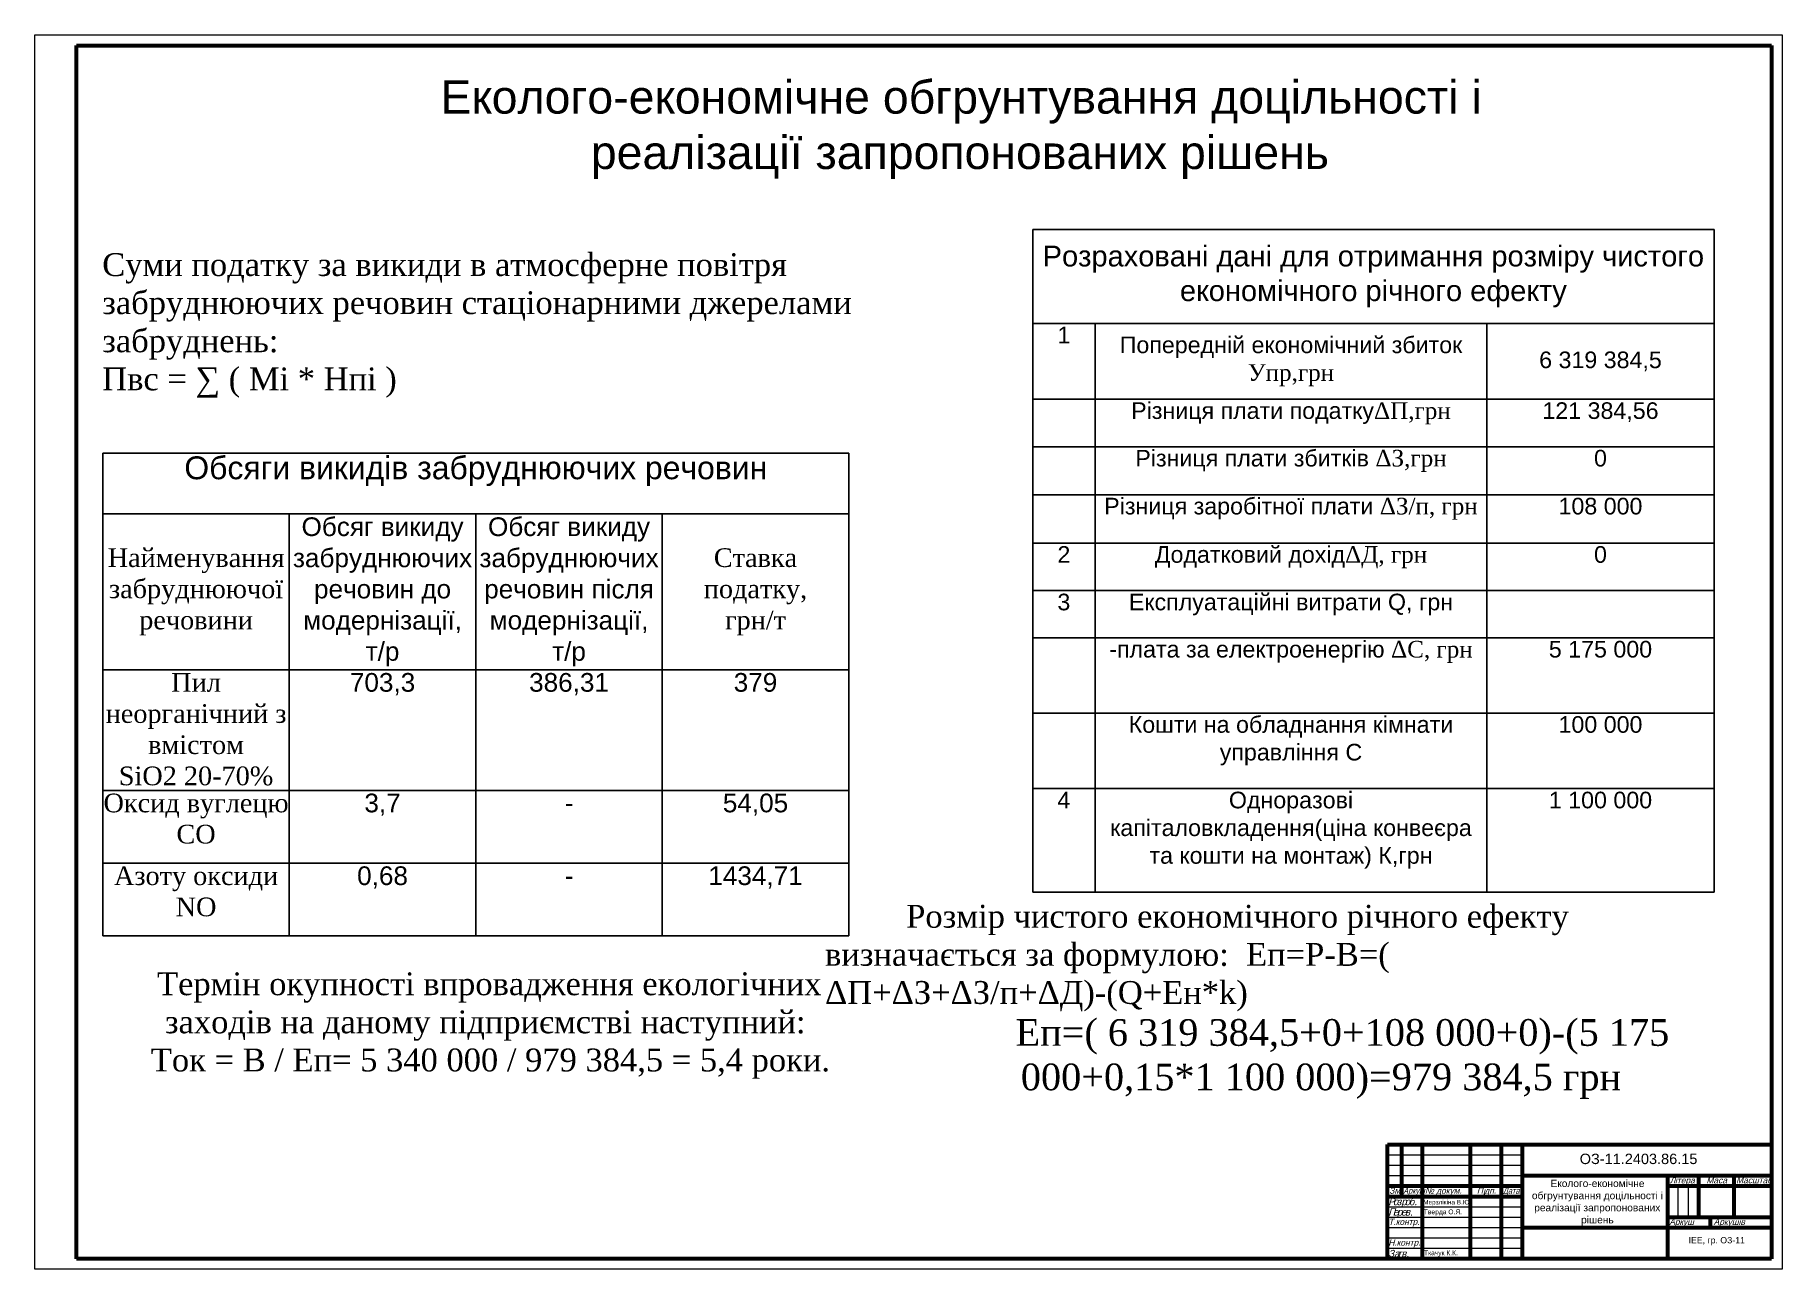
# Model space of a CAD drawing. Header units: millimetres. Extents: x 1840 to 2681, y 1634 to 2228.
import ezdxf

# ---------------------------------------------------------------- set-up
doc = ezdxf.new("R2010")
doc.units = ezdxf.units.MM
doc.linetypes.add('K5LT_BASIC', pattern=[0])
doc.linetypes.add('K5LT_THIN', pattern=[0])
doc.styles.add('KTEXTSTYLE', font='bgothl.ttf', dxfattribs={"width": 0.96, "height": 5})
doc.styles.get("Standard").update_dxf_attribs({"font": 'arial.ttf'})

# ---------------------------------------------------------------- blocks, each defined once
blk = doc.blocks.new('U0')
at = {"color": 7, "linetype": 'K5LT_THIN', "lineweight": 18}
for p, q in [((0, 0), (0, 594)), ((0, 594), (841, 594)), ((841, 594), (841, 0)), ((651, 55), (716, 55)), ((651, 50), (716, 50)), ((651, 45), (716, 45)), ((790.96, 25), (790.96, 40)), ((795.98, 25), (795.98, 40)), ((651, 30), (716, 30)), ((651, 25), (716, 25)), ((651, 20), (716, 20)), ((651, 15), (716, 15)), ((651, 10), (716, 10)), ((841, 0), (0, 0))]:
    blk.add_line(p, q, dxfattribs=at)
at = {"color": 7, "linetype": 'K5LT_BASIC', "lineweight": 60}
for p, q in [((20, 5), (20, 589)), ((20, 589), (836, 589)), ((836, 589), (836, 5)), ((651, 60), (836, 60)), ((651, 5), (651, 60)), ((658, 35), (658, 60)), ((668, 5), (668, 60)), ((691, 5), (691, 60)), ((706, 5), (706, 60)), ((716, 5), (716, 60)), ((716, 45), (836, 45)), ((786, 5), (786, 45)), ((801, 25), (801, 45)), ((818, 25), (818, 45)), ((651, 40), (716, 40)), ((651, 35), (716, 35)), ((786, 40), (801, 40)), ((801, 40), (836, 40)), ((716, 20), (786, 20)), ((786, 25), (836, 25)), ((786, 20), (836, 20)), ((806.57, 20), (806.57, 25)), ((836, 5), (20, 5))]:
    blk.add_line(p, q, dxfattribs=at)
at = {"color": 7, "insert": (8.77, 258.85), "char_height": 2.5, "attachment_point": 1, "rotation": 90, "style": 'KTEXTSTYLE'}
blk.add_mtext('\\H3.5;\\W0.965;\\Q15;\\Q15; ', dxfattribs=at)
at = {"color": 7, "attachment_point": 1, "style": 'KTEXTSTYLE'}
for s, insert, char_height in [('{\\fArial|b0|i0|c204|p34;\\Q15;\\W0.965;Л}', (786.98, 44.23), 3), ('{\\fArial|b0|i0|c204|p34;\\Q15;\\W0.965;ітера}', (789.48, 44.23), 3), ('{\\fArial|b0|i0|c204|p34;\\Q15;\\W0.965;Маса}', (804.6, 44.23), 3), ('{\\fArial|b0|i0|c204|p34;\\Q15;\\W0.965;Масштаб}', (818.89, 44.25), 3), ('\\H3.5;\\W0.965;\\Q15;\\Q15;Р', (651.5, 34.23), 2.5), ('{\\fArial|b0|i0|c204|p34;\\Q15;\\W0.965;Зм}', (651.95, 39.23), 3), ('\\H3.5;\\W0.965;\\Q15;\\Q15;.', (656.4, 39.23), 2.5), ('{\\fArial|b0|i0|c204|p34;\\Q15;\\W0.665;Аркуш}', (658.71, 39.23), 3), ('\\H3.5;\\W0.965;\\Q15;\\Q15;б.', (661.41, 34.23), 2.5), ('{\\fArial|b0|i0|c0|p34;\\Q15;\\W0.965;№ \\fArial|b0|i0|c204|p34;докум\\fBankGothic Lt BT|b0|i0|c0|p34;.}', (669.06, 39.23), 3), ('{\\fArial|b0|i0|c204|p34;\\Q15;\\W0.965;П}', (694.08, 39.23), 3), ('\\H3.5;\\W0.965;\\Q15;\\Q15;і', (696.97, 39.23), 2.5), ('{\\fArial|b0|i0|c204|p34;\\Q15;\\W0.965;дп\\fBankGothic Lt BT|b0|i0|c0|p34;.}', (697.71, 39.23), 3), ('{\\fArial|b0|i0|c204|p34;\\Q15;\\W0.816;Дата}', (706.62, 39.23), 3), ('\\H3.5;\\W0.965;\\Q15;\\Q15;П', (651.5, 29.23), 2.5), ('\\H3.5;\\W0.965;\\Q15;\\Q15;о', (653.72, 34.23), 2.5), ('\\H3.5;\\W0.965;\\Q15;\\Q15;е', (653.72, 29.23), 2.5), ('\\H3.5;\\W0.965;\\Q15;\\Q15;р', (655.67, 29.23), 2.5), ('\\H3.5;\\W0.965;\\Q15;\\Q15;зр', (655.67, 34.23), 2.5), ('\\H3.5;\\W0.965;\\Q15;\\Q15;е', (657.61, 29.23), 2.5), ('\\H3.5;\\W0.965;\\Q15;\\Q15;о', (659.46, 34.23), 2.5), ('\\H3.5;\\W0.965;\\Q15;\\Q15;в.', (659.56, 29.23), 2.5), ('{\\fArial|b0|i0|c204|p34;\\Q15;\\W0.965;Т\\fBankGothic Lt BT|b0|i0|c0|p34;.\\fArial|b0|i0|c204|p34;контр\\fBankGothic Lt BT|b0|i0|c0|p34;.}', (651.5, 24.25), 3), ('{\\fArial|b0|i0|c204|p34;\\Q15;\\W0.953;Аркуш}', (786.72, 24.23), 3), ('{\\fArial|b0|i0|c204|p34;\\Q15;\\W0.965;Аркушів}', (808.08, 24.23), 3), ('{\\fArial|b0|i0|c204|p34;\\Q15;\\W0.965;Н\\fBankGothic Lt BT|b0|i0|c0|p34;.\\fArial|b0|i0|c204|p34;контр\\fBankGothic Lt BT|b0|i0|c0|p34;.}', (651.5, 14.25), 3), ('\\H3.5;\\W0.965;\\Q15;\\Q15;За', (651.5, 9.23), 2.5), ('\\H3.5;\\W0.965;\\Q15;\\Q15;тв.', (655.67, 9.23), 2.5)]:
    blk.add_mtext(s, dxfattribs=dict(at, insert=insert, char_height=char_height))
blk = doc.blocks.new('*T5')
at = {"color": 0, "linetype": 'ByBlock', "lineweight": -2, "transparency": 16777216}
for p, q in [((0, 0), (359.07, 0)), ((0, 0), (0, -232.35)), ((359.07, 0), (359.07, -232.35)), ((0, -29.14), (359.07, -29.14)), ((89.77, -29.14), (89.77, -232.35)), ((179.53, -29.14), (179.53, -232.35)), ((269.3, -29.14), (269.3, -232.35)), ((0, -104.28), (359.07, -104.28)), ((0, -162.32), (359.07, -162.32)), ((0, -197.34), (359.07, -197.34)), ((0, -232.35), (359.07, -232.35))]:
    blk.add_line(p, q, dxfattribs=at)
at = {"color": 0, "transparency": 16777216}
for s, insert, char_height, width, attachment_point in [('Обсяги викидів забруднюючих речовин', (179.53, -1.5), 11, 356.0663, 2), ('Обсяг викиду забруднюючих речовин до модернізації, т/р', (134.65, -66.71), 9, 86.7666, 5), ('Обсяг викиду забруднюючих речовин після модернізації, т/р', (224.42, -66.71), 9, 86.7666, 5), ('{\\fTimes New Roman|b0|i0|c204|p18;\\C256;Найменування забруднюючої\\Pречовини}', (44.88, -66.71), 9, 86.7666, 5), ('{\\fTimes New Roman|b0|i0|c204|p18;\\C256;Ставка податку,\\Pгрн/т}', (314.18, -66.71), 9, 86.7666, 5), ('{\\fTimes New Roman|b0|i0|c204|p18;\\C256;Пил неорганічний з вмістом ^JSiO2 20-70%}', (44.88, -105.78), 9, 86.7666, 2), ('703,3', (134.65, -105.78), 9, 86.7666, 2), ('386,31', (224.42, -105.78), 9, 86.7666, 2), ('379', (314.18, -105.78), 9, 86.7666, 2), ('{\\fTimes New Roman|b0|i0|c204|p18;\\C256;Оксид вуглецю\\PСО}', (44.88, -163.82), 9, 86.7666, 2), ('3,7', (134.65, -163.82), 9, 86.7666, 2), ('54,05', (314.18, -163.82), 9, 86.7666, 2), ('-', (224.42, -163.82), 9, 86.7666, 2), ('{\\fTimes New Roman|b0|i0|c204|p18;\\C256;Азоту оксиди\\PNO}', (44.88, -198.84), 9, 86.7666, 2), ('0,68', (134.65, -198.84), 9, 86.7666, 2), ('1434,71', (314.18, -198.84), 9, 86.7666, 2), ('-', (224.42, -198.84), 9, 86.7666, 2)]:
    blk.add_mtext(s, dxfattribs=dict(at, insert=insert, char_height=char_height, width=width, attachment_point=attachment_point))
blk = doc.blocks.new('*T6')
at = {"color": 0, "linetype": 'ByBlock', "lineweight": -2, "transparency": 16777216}
for p, q in [((0, 0), (327.96, 0)), ((0, 0), (0, -318.91)), ((327.96, 0), (327.96, -318.91)), ((0, -45.3), (327.96, -45.3)), ((30, -45.3), (30, -318.91)), ((218.64, -45.3), (218.64, -318.91)), ((0, -81.7), (327.96, -81.7)), ((0, -104.58), (327.96, -104.58)), ((0, -127.66), (327.96, -127.66)), ((0, -150.93), (327.96, -150.93)), ((0, -173.81), (327.96, -173.81)), ((0, -196.53), (327.96, -196.53)), ((0, -232.75), (327.96, -232.75)), ((0, -269.12), (327.96, -269.12)), ((0, -318.91), (327.96, -318.91))]:
    blk.add_line(p, q, dxfattribs=at)
at = {"color": 0, "transparency": 16777216}
for s, insert, char_height, width, attachment_point in [('Розраховані дані для отримання розміру чистого економічного річного ефекту', (163.98, -22.65), 10, 324.9636, 5), ('1', (15, -46.8), 8, 27.0047, 2), ('Попередній економічний збиток {\\fTimes New Roman|b0|i0|c204|p18;\\C256;Упр,грн}', (124.32, -63.5), 8, 185.6377, 5), ('6 319 384,5', (273.3, -63.5), 8, 106.3212, 5), ('Різниця плати податку{\\fTimes New Roman|b0|i0|c161|p18;\\C256;Δ\\fTimes New Roman|b0|i0|c204|p18;П,грн}', (124.32, -83.2), 8, 185.6377, 2), ('121 384,56', (273.3, -83.2), 8, 106.3212, 2), ('Різниця плати збитків {\\fTimes New Roman|b0|i0|c161|p18;\\C256;Δ\\fTimes New Roman|b0|i0|c204|p18;З,грн}', (124.32, -106.08), 8, 185.6377, 2), ('0', (273.3, -106.08), 8, 106.3212, 2), ('Різниця заробітної плати {\\fTimes New Roman|b0|i0|c161|p18;\\C256;Δ\\fTimes New Roman|b0|i0|c204|p18;З/п, грн}', (124.32, -129.16), 8, 185.6377, 2), ('108 000', (273.3, -129.16), 8, 106.3212, 2), ('2', (15, -152.43), 8, 27.0047, 2), ('Додатковий дохід{\\fTimes New Roman|b0|i0|c161|p18;\\C256;Δ\\fTimes New Roman|b0|i0|c204|p18;Д, грн}', (124.32, -152.43), 8, 185.6377, 2), ('0', (273.3, -152.43), 8, 106.3212, 2), ('3', (15, -175.31), 8, 27.0047, 2), ('Експлуатаційні витрати Q, грн', (124.32, -175.31), 8, 185.6377, 2), ('-плата за електроенергію {\\fTimes New Roman|b0|i0|c161|p18;\\C256;Δ\\fTimes New Roman|b0|i0|c204|p18;С, грн}', (124.32, -198.03), 8, 185.6377, 2), ('5 175 000', (273.3, -198.03), 8, 106.3212, 2), ('Кошти на обладнання кімнати управління С', (124.32, -234.25), 8, 185.6377, 2), ('100 000', (273.3, -234.25), 8, 106.3212, 2), ('4', (15, -270.62), 8, 27.0047, 2), ('Одноразові капіталовкладення(ціна конвеєра та кошти на монтаж) К,грн', (124.32, -270.62), 8, 185.6377, 2), ('1 100 000', (273.3, -270.62), 8, 106.3212, 2)]:
    blk.add_mtext(s, dxfattribs=dict(at, insert=insert, char_height=char_height, width=width, attachment_point=attachment_point))

msp = doc.modelspace()

# ---------------------------------------------------------------- block references
for name, p in [('U0', (1839.95, 1634.32)), ('*T6', (2320.25, 2134.7)), ('*T5', (1872.63, 2026.98))]:
    msp.add_blockref(name, p)

# ---------------------------------------------------------------- texts
at = {"attachment_point": 1}
for s, width, heights, insert, char_height in [('\\pi33.861;Еколого-економічне обгрунтування доцільності і \\P\\pi106.26;реалізації запропонованих рішень', 565.7521, [79.38], (2001.27, 2206.46), 16), ('\\pt9.5418,19.083,28.625,38.168,47.707,57.25,66.792,76.333,85.875,95.418,104.96,114.5,124.04,133.58,143.13,152.67;{\\fTimes New Roman|b0|i0|c204|p18;\\H4.4x;Суми податку за викиди в атмосферне повітря забруднюючих речовин стаціонарними джерелами забруднень:\\H2.1382x; \\H0.46768x;\\PПвс = ∑ ( Мі * Нпі )\\H1.7588x; }', 435.6572, [97.26], (1872.34, 2123.29), 2.5), ('\\pi39.05,l-19.525;{\\fTimes New Roman|b0|i0|c204|p18;Розмір чистого економічного річного ефекту визначається за формулою:  Еп=Р-В=( \\fTimes New Roman|b0|i0|c161|p18;Δ\\fTimes New Roman|b0|i0|c204|p18;П+\\fTimes New Roman|b0|i0|c161|p18;Δ\\fTimes New Roman|b0|i0|c204|p18;З+\\fTimes New Roman|b0|i0|c161|p18;Δ\\fTimes New Roman|b0|i0|c204|p18;З/п+\\fTimes New Roman|b0|i0|c161|p18;Δ\\fTimes New Roman|b0|i0|c204|p18;Д)-(Q+Eн*k)\\H1.8806x; \\H0.53173x;\\P\\pi91.695;\\H1.1667x;Еп=( 6\\~319\\~384,5+0+108\\~000+0)-(5\\~175 \\H1.5068x; \\H0.66365x;\\P\\pi94.248;000+0,15*1\\~100 000)=979 384,5 грн\\H1.7593x; }', 430.8066, [118.74], (2239.81, 1809.62), 11), ('\\pi22.185,l-4.4375;{\\fTimes New Roman|b0|i0|c204|p18;\\H4.4x;Термін окупності впровадження екологічних \\P\\pi26.005;заходів на даному підприємстві наступний:\\H2.1382x; \\H0.46768x;\\P\\pi19.203;Ток = В / Еп= 5\\~340 000 / 979\\~384,5 = 5,4 роки.\\H1.7588x; }', 343.0703, [128.8], (1880.96, 1777.14), 2.5), ('ОЗ-11.2403.86.15', 58.5554, [0], (2583.56, 1689.85), 5), ('\\pi13.017;Еколого-економічне \\P\\pi4.0525;обгрунтування доцільності і \\P\\pi5.1746;реалізації запропонованих \\P\\pi27.729;рішень', 70.6801, [33.92], (2556.49, 1677.29), 3.5), ('Мерзлікіна В.Ю.', 30.1524, [6.02], (2508.23, 1667.62), 2.2), ('Тверда О.Я.', 22.865, [0], (2508.51, 1663.01), 2.3), ('ІЕЕ, гр. ОЗ-11', 49.7974, [0], (2635.96, 1649.7), 3), ('Ткачук К.К.', 23.0241, [0], (2508.62, 1643.29), 2.3)]:
    msp.add_mtext_dynamic_manual_height_columns(s, width=width, gutter_width=12.5, heights=heights, dxfattribs=dict(at, insert=insert, char_height=char_height))

doc.saveas('drawing.dxf')
